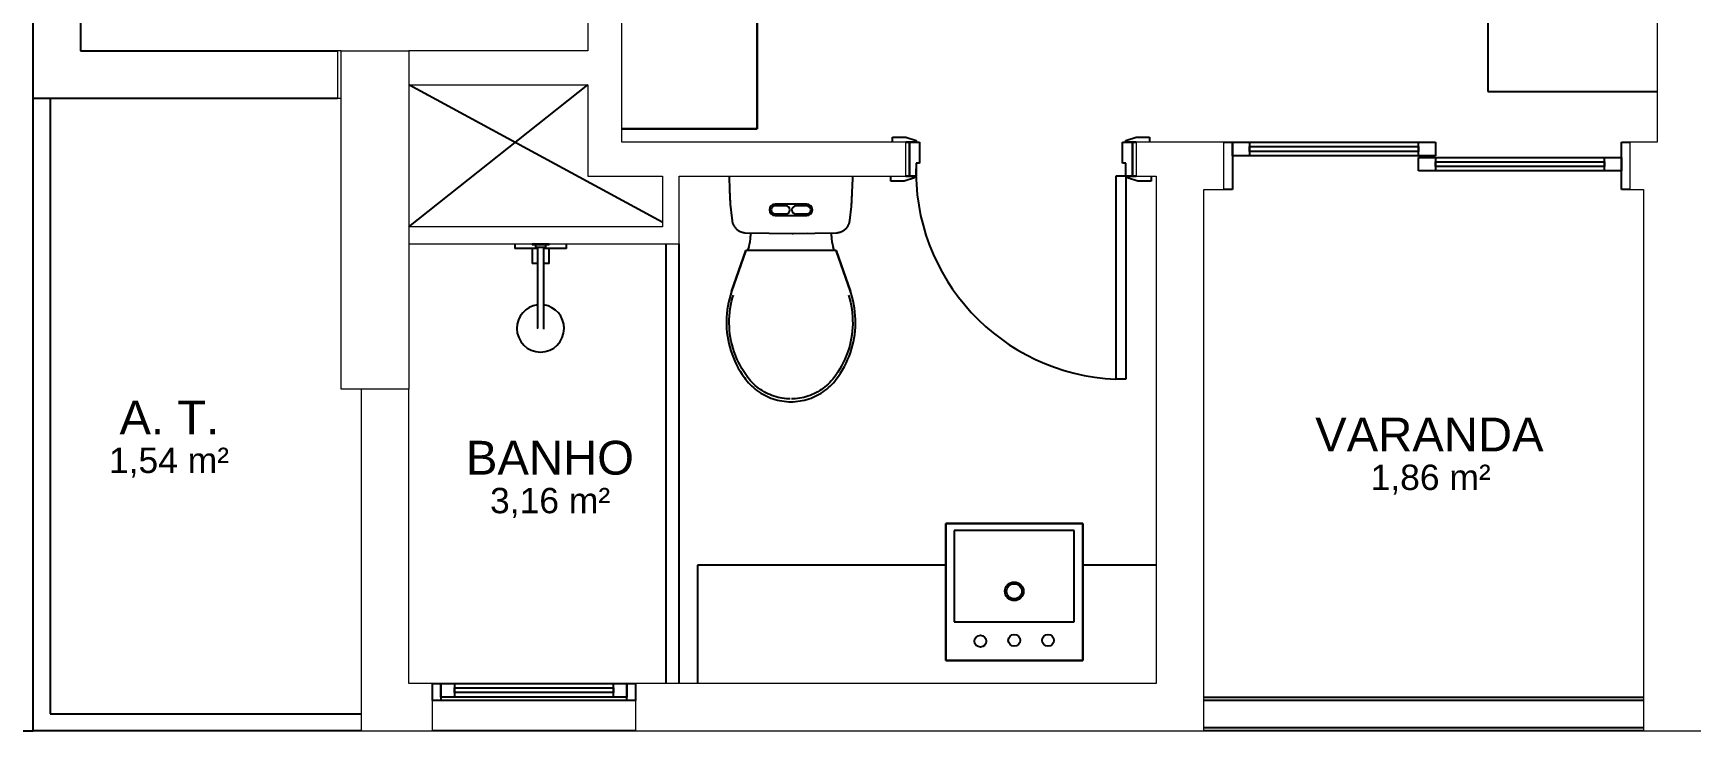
# Model space of a CAD drawing. Header units: centimetres. Extents: x -10.6 to 24.4, y 0 to 16.9.
# Drawn here: x 13.92 to 18.82, y 0 to 2.062 of the extents above; entities that cross this region are included whole.
import ezdxf

# ---------------------------------------------------------------- set-up
doc = ezdxf.new("R2010")
doc.units = ezdxf.units.CM
doc.styles.add('Arial', font='arial.ttf', dxfattribs={"height": 7.5})
doc.styles.add('Arial_1', font='arial.ttf', dxfattribs={"height": 10})

msp = doc.modelspace()

# ---------------------------------------------------------------- linework, layer by layer
at = {"lineweight": 20}
for p, q in [((15.56, 5.62), (15.56, 2.01)), ((15.66, 1.74), (15.66, 4.12)), ((18.72, 3.91), (18.72, 1.74)), ((14.83, 2.01), (14.82, 2.01)), ((14.82, 2.01), (14.82, 1.87)), ((14.83, 2.01), (15.03, 2.01)), ((14.83, 1.01), (14.83, 2.01)), ((15.56, 2.01), (15.03, 2.01)), ((15.03, 2.01), (15.03, 1.01)), ((14.82, 1.87), (14.83, 1.87)), ((15.03, 1.91), (15.56, 1.91)), ((15.56, 1.91), (15.56, 1.64)), ((16.5, 1.74), (15.66, 1.74)), ((16.5, 1.64), (16.5, 1.74)), ((17.44, 1.74), (17.18, 1.74)), ((17.18, 1.74), (17.18, 1.64)), ((17.44, 1.6), (17.44, 1.74)), ((18.72, 1.74), (18.64, 1.74)), ((18.64, 1.74), (18.64, 1.6)), ((15.56, 1.64), (15.78, 1.64)), ((15.78, 1.64), (15.78, 1.49)), ((15.83, 1.64), (16.5, 1.64)), ((15.83, 1.44), (15.83, 1.64)), ((17.18, 1.64), (17.24, 1.64)), ((17.24, 1.64), (17.24, 0.14)), ((17.38, 0), (17.38, 1.6)), ((17.38, 1.6), (17.44, 1.6)), ((18.64, 1.6), (18.68, 1.6)), ((18.68, 1.6), (18.68, 0)), ((15.78, 1.49), (15.03, 1.49)), ((15.03, 1.44), (15.3946, 1.44)), ((15.4454, 1.44), (15.83, 1.44)), ((15.03, 1.01), (14.83, 1.01)), ((14.89, 1.01), (14.89, 0)), ((15.03, 0.14), (15.03, 1.01)), ((15.1, 0.14), (15.03, 0.14)), ((17.24, 0.14), (15.7, 0.14)), ((15.1, 0), (15.1, 0.09)), ((15.7, 0.09), (15.7, 0)), ((14.89, 0), (15.1, 0)), ((15.7, 0), (17.38, 0)), ((18.68, 0), (19.32, 0))]:
    msp.add_line(p, q, dxfattribs=at)
for p, q in [((18.22, 3.7853), (18.22, 1.8901)), ((13.92, 0), (13.92, 2.71)), ((14.06, 2.71), (14.06, 2.01)), ((16.06, 2.18), (16.06, 1.78)), ((16.06, 2.18), (16.06, 1.78)), ((16.06, 1.78), (16.06, 2.18)), ((14.06, 2.01), (14.82, 2.01)), ((13.92, 1.87), (14.82, 1.87)), ((13.97, 1.87), (13.97, 0.05)), ((15.7798, 1.5036), (15.03, 1.91)), ((15.03, 1.49), (15.56, 1.91)), ((18.22, 1.8901), (18.72, 1.8901)), ((16.06, 1.78), (15.66, 1.78)), ((16.06, 1.78), (15.66, 1.78)), ((15.66, 1.78), (16.06, 1.78)), ((16.46, 1.755), (16.5, 1.755)), ((16.46, 1.74), (16.46, 1.755)), ((16.5, 1.755), (16.53, 1.745)), ((16.53, 1.74), (16.5, 1.74)), ((16.5, 1.74), (16.51, 1.74)), ((16.51, 1.74), (16.54, 1.74)), ((16.51, 1.64), (16.51, 1.74)), ((16.51, 1.74), (16.51, 1.64)), ((16.53, 1.745), (16.53, 1.74)), ((16.54, 1.74), (16.54, 1.678)), ((17.14, 1.74), (17.17, 1.74)), ((17.14, 1.678), (17.14, 1.74)), ((17.15, 1.745), (17.18, 1.755)), ((17.15, 1.74), (17.15, 1.745)), ((17.18, 1.74), (17.15, 1.74)), ((17.17, 1.74), (17.17, 1.64)), ((17.17, 1.74), (17.18, 1.74)), ((17.17, 1.64), (17.17, 1.74)), ((17.18, 1.755), (17.22, 1.755)), ((17.22, 1.755), (17.22, 1.74)), ((17.44, 1.74), (17.465, 1.74)), ((17.465, 1.74), (17.515, 1.74)), ((17.465, 1.7), (17.465, 1.74)), ((17.465, 1.74), (17.465, 1.6)), ((17.515, 1.74), (17.515, 1.7)), ((17.515, 1.74), (18.015, 1.74)), ((17.515, 1.727), (18.015, 1.727)), ((17.515, 1.713), (17.515, 1.727)), ((18.015, 1.74), (18.065, 1.74)), ((18.015, 1.7), (18.015, 1.74)), ((18.015, 1.727), (18.015, 1.713)), ((18.065, 1.74), (18.065, 1.7)), ((18.615, 1.74), (18.64, 1.74)), ((18.615, 1.6), (18.615, 1.74)), ((16.53, 1.678), (16.53, 1.64)), ((16.54, 1.678), (16.53, 1.678)), ((17.15, 1.678), (17.14, 1.678)), ((17.15, 1.64), (17.15, 1.678)), ((17.515, 1.7), (17.465, 1.7)), ((18.015, 1.713), (17.515, 1.713)), ((18.015, 1.7), (17.515, 1.7)), ((18.065, 1.7), (18.015, 1.7)), ((18.015, 1.695), (18.065, 1.695)), ((18.015, 1.655), (18.015, 1.695)), ((18.065, 1.695), (18.065, 1.655)), ((18.065, 1.695), (18.565, 1.695)), ((18.065, 1.682), (18.565, 1.682)), ((18.065, 1.668), (18.065, 1.682)), ((18.565, 1.668), (18.065, 1.668)), ((18.565, 1.695), (18.615, 1.695)), ((18.565, 1.655), (18.565, 1.695)), ((18.565, 1.682), (18.565, 1.668)), ((18.615, 1.695), (18.615, 1.655)), ((16.455, 1.625), (16.455, 1.64)), ((16.495, 1.625), (16.455, 1.625)), ((16.525, 1.635), (16.495, 1.625)), ((16.5, 1.64), (16.525, 1.64)), ((16.51, 1.64), (16.5, 1.64)), ((16.53, 1.64), (16.51, 1.64)), ((16.525, 1.64), (16.525, 1.635)), ((17.15, 1.64), (17.12, 1.64)), ((17.12, 1.64), (17.12, 1.04)), ((17.15, 1.64), (17.15, 1.04)), ((17.17, 1.64), (17.15, 1.64)), ((17.155, 1.635), (17.155, 1.64)), ((17.155, 1.64), (17.18, 1.64)), ((17.185, 1.625), (17.155, 1.635)), ((17.18, 1.64), (17.17, 1.64)), ((17.225, 1.625), (17.185, 1.625)), ((17.225, 1.64), (17.225, 1.625)), ((18.065, 1.655), (18.015, 1.655)), ((18.565, 1.655), (18.065, 1.655)), ((18.615, 1.655), (18.565, 1.655)), ((17.465, 1.6), (17.44, 1.6)), ((18.64, 1.6), (18.615, 1.6)), ((16.2065, 1.557), (16.1135, 1.557)), ((16.145, 1.552), (16.1135, 1.552)), ((16.1135, 1.528), (16.145, 1.528)), ((16.1135, 1.523), (16.2065, 1.523)), ((16.2065, 1.552), (16.175, 1.552)), ((16.175, 1.528), (16.2065, 1.528)), ((16.0405, 1.4722), (16.0405, 1.4628)), ((16.2795, 1.4628), (16.2795, 1.4722)), ((15.3438, 1.44), (15.3438, 1.4257)), ((15.4105, 1.4257), (15.3438, 1.4257)), ((15.3946, 1.44), (15.3946, 1.4368)), ((15.3946, 1.44), (15.4454, 1.44)), ((15.4454, 1.4368), (15.3946, 1.4368)), ((15.3946, 1.4257), (15.3946, 1.3814)), ((15.4048, 1.4368), (15.4048, 1.4289)), ((15.4352, 1.4289), (15.4048, 1.4289)), ((15.4106, 1.4289), (15.4106, 1.2304)), ((15.4294, 1.2304), (15.4294, 1.4289)), ((15.4962, 1.4257), (15.4295, 1.4257)), ((15.4352, 1.4289), (15.4352, 1.4368)), ((15.4454, 1.4368), (15.4454, 1.44)), ((15.4454, 1.3814), (15.4454, 1.4257)), ((15.4962, 1.4257), (15.4962, 1.44)), ((15.79, 1.44), (15.79, 0.14)), ((15.83, 0.14), (15.83, 1.44)), ((16.035, 1.4302), (16.0318, 1.421)), ((16.2882, 1.421), (16.285, 1.4302)), ((15.4106, 1.3814), (15.3946, 1.3814)), ((15.4454, 1.3814), (15.4294, 1.3814)), ((16.0262, 1.42), (15.9844, 1.2986)), ((15.9844, 1.2986), (16.0262, 1.42)), ((16.0318, 1.421), (16.0315, 1.42)), ((16.0318, 1.421), (16.2882, 1.421)), ((16.2779, 1.42), (16.0421, 1.42)), ((16.2885, 1.42), (16.2882, 1.421)), ((16.3356, 1.2986), (16.2938, 1.42)), ((16.2938, 1.42), (16.3356, 1.2986)), ((17.15, 1.04), (17.12, 1.04)), ((16.6175, 0.6125), (17.0225, 0.6125)), ((16.6175, 0.2075), (16.6175, 0.6125)), ((16.6175, 0.6125), (16.6175, 0.2075)), ((17.0225, 0.6125), (16.6175, 0.6125)), ((16.6425, 0.5925), (16.6425, 0.3225)), ((16.9975, 0.5925), (16.6425, 0.5925)), ((16.9975, 0.3225), (16.9975, 0.5925)), ((17.0225, 0.6125), (17.0225, 0.2075)), ((17.0225, 0.2075), (17.0225, 0.6125)), ((16.6175, 0.49), (15.8834, 0.49)), ((15.8834, 0.49), (15.8834, 0.14)), ((17.24, 0.49), (17.0225, 0.49)), ((16.6425, 0.3225), (16.9975, 0.3225)), ((17.0225, 0.2075), (16.6175, 0.2075)), ((16.6175, 0.2075), (17.0225, 0.2075)), ((15.1, 0.14), (15.125, 0.14)), ((15.1, 0.09), (15.1, 0.14)), ((15.125, 0.14), (15.165, 0.14)), ((15.125, 0.1), (15.125, 0.14)), ((15.125, 0.14), (15.125, 0.09)), ((15.165, 0.1), (15.125, 0.1)), ((15.165, 0.14), (15.165, 0.1)), ((15.165, 0.14), (15.635, 0.14)), ((15.165, 0.127), (15.635, 0.127)), ((15.165, 0.113), (15.165, 0.127)), ((15.635, 0.113), (15.165, 0.113)), ((15.635, 0.1), (15.165, 0.1)), ((15.635, 0.14), (15.675, 0.14)), ((15.635, 0.1), (15.635, 0.14)), ((15.635, 0.127), (15.635, 0.113)), ((15.675, 0.1), (15.635, 0.1)), ((15.675, 0.14), (15.675, 0.1)), ((15.675, 0.14), (15.7, 0.14)), ((15.675, 0.09), (15.675, 0.14)), ((15.7, 0.14), (15.7, 0.09)), ((17.38, 0.1), (18.68, 0.1)), ((13.97, 0.05), (14.89, 0.05)), ((15.125, 0.09), (15.1, 0.09)), ((15.675, 0.09), (15.125, 0.09)), ((15.7, 0.09), (15.675, 0.09)), ((18.68, 0.09), (17.38, 0.09)), ((17.38, 0.01), (18.68, 0.01)), ((10.36, 0), (13.92, 0)), ((14.89, 0), (13.92, 0)), ((15.7, 0), (15.1, 0)), ((18.68, 0), (17.38, 0))]:
    msp.add_line(p, q)
at = {"flags": 128}
for points in [[(15.9775, 1.64), (15.9783, 1.5984), (15.9808, 1.5569), (15.985, 1.5155), (15.9859, 1.5084)], [(15.9775, 1.64), (15.9783, 1.5984), (15.9794, 1.5812)], [(16.3341, 1.5084), (16.3386, 1.5497), (16.3414, 1.5912), (16.3425, 1.6328), (16.3425, 1.64)], [(16.3406, 1.5798), (16.3414, 1.5912), (16.3425, 1.6328), (16.3425, 1.64)], [(15.9801, 1.5683), (15.9808, 1.5569), (15.985, 1.5155), (15.9859, 1.5084)], [(16.3341, 1.5084), (16.3386, 1.5497), (16.3397, 1.5669)], [(15.9859, 1.5084), (15.9861, 1.5067), (15.9864, 1.5051), (15.9868, 1.5035), (15.9872, 1.5019), (15.9877, 1.5004), (15.9883, 1.4988), (15.9889, 1.4973), (15.9896, 1.4958), (15.9903, 1.4944), (15.9911, 1.4929), (15.9919, 1.4915), (15.9929, 1.4902), (15.9938, 1.4888), (15.9948, 1.4875), (15.9959, 1.4863), (15.997, 1.4851), (15.9982, 1.4839), (15.9994, 1.4828), (16.0006, 1.4818), (16.0019, 1.4808), (16.0033, 1.4798), (16.0046, 1.4789), (16.006, 1.478), (16.0075, 1.4773), (16.0089, 1.4765), (16.0104, 1.4758), (16.0119, 1.4752), (16.0135, 1.4747), (16.0151, 1.4742), (16.0166, 1.4738), (16.0182, 1.4734), (16.0198, 1.4731), (16.0215, 1.4729), (16.0231, 1.4727), (16.0247, 1.4726), (16.025, 1.4726)], [(15.9859, 1.5084), (15.9861, 1.5067), (15.9864, 1.5051), (15.9868, 1.5035), (15.9872, 1.5019), (15.9877, 1.5004), (15.9883, 1.4988), (15.9889, 1.4973), (15.9896, 1.4958), (15.9903, 1.4944), (15.9911, 1.4929), (15.9919, 1.4915), (15.9929, 1.4902), (15.9938, 1.4888), (15.9948, 1.4875), (15.9959, 1.4863), (15.997, 1.4851), (15.9982, 1.4839), (15.9994, 1.4828), (16.0006, 1.4818), (16.0019, 1.4808), (16.0033, 1.4798), (16.0046, 1.4789), (16.006, 1.478), (16.0075, 1.4773), (16.0089, 1.4765), (16.0104, 1.4758), (16.0119, 1.4752), (16.0135, 1.4747), (16.0151, 1.4742), (16.0166, 1.4738), (16.0182, 1.4734), (16.0198, 1.4731), (16.0215, 1.4729), (16.0231, 1.4727), (16.0247, 1.4726)], [(16.025, 1.4726), (16.1665, 1.47), (16.295, 1.4726)], [(16.1635, 1.4701), (16.1665, 1.47), (16.2089, 1.4709)], [(16.295, 1.4726), (16.2967, 1.4727), (16.2983, 1.4728), (16.2999, 1.4731), (16.3015, 1.4733), (16.3031, 1.4737), (16.3047, 1.4741), (16.3063, 1.4746), (16.3078, 1.4751), (16.3094, 1.4758), (16.3109, 1.4764), (16.3123, 1.4771), (16.3138, 1.4779), (16.3152, 1.4788), (16.3166, 1.4797), (16.3179, 1.4806), (16.3192, 1.4816), (16.3204, 1.4827), (16.3217, 1.4838), (16.3228, 1.4849), (16.3239, 1.4861), (16.325, 1.4874), (16.326, 1.4886), (16.327, 1.49), (16.3279, 1.4913), (16.3288, 1.4927), (16.3296, 1.4942), (16.3303, 1.4956), (16.331, 1.4971), (16.3317, 1.4986), (16.3322, 1.5002), (16.3327, 1.5017), (16.3332, 1.5033), (16.3335, 1.5049), (16.3339, 1.5065), (16.3341, 1.5081), (16.3341, 1.5084)], [(16.295, 1.4726), (16.2967, 1.4727), (16.2983, 1.4728), (16.2999, 1.4731), (16.3015, 1.4733), (16.3031, 1.4737), (16.3047, 1.4741), (16.3063, 1.4746), (16.3078, 1.4751), (16.3094, 1.4758), (16.3109, 1.4764), (16.3123, 1.4771), (16.3138, 1.4779), (16.3152, 1.4788), (16.3166, 1.4797), (16.3179, 1.4806), (16.3192, 1.4816), (16.3204, 1.4827), (16.3217, 1.4838), (16.3228, 1.4849), (16.3239, 1.4861), (16.325, 1.4874), (16.326, 1.4886), (16.327, 1.49), (16.3279, 1.4913), (16.3288, 1.4927), (16.3296, 1.4942), (16.3303, 1.4956), (16.331, 1.4971), (16.3317, 1.4986), (16.3322, 1.5002), (16.3327, 1.5017), (16.3332, 1.5033), (16.3335, 1.5049), (16.3339, 1.5065), (16.3341, 1.5081)], [(16.0421, 1.42), (16.0386, 1.42), (16.0352, 1.42), (16.0322, 1.42), (16.0297, 1.42), (16.0278, 1.42), (16.0266, 1.42), (16.0262, 1.42)], [(16.2938, 1.42), (16.2934, 1.42), (16.2922, 1.42), (16.2903, 1.42), (16.2878, 1.42), (16.2848, 1.42), (16.2814, 1.42), (16.2779, 1.42)], [(15.9844, 1.2986), (15.981, 1.2881), (15.978, 1.2773), (15.9754, 1.2665), (15.9733, 1.2556), (15.9716, 1.2446), (15.9704, 1.2335), (15.9696, 1.2224), (15.9692, 1.2113), (15.9693, 1.2001), (15.9698, 1.189), (15.9708, 1.1779), (15.9722, 1.1669), (15.9741, 1.1559), (15.9764, 1.145), (15.9791, 1.1342), (15.9823, 1.1236), (15.9859, 1.113), (15.9899, 1.1027), (15.9943, 1.0924), (15.9991, 1.0824), (16.0044, 1.0726), (16.01, 1.063), (16.016, 1.0536), (16.0223, 1.0444), (16.0261, 1.0393)], [(16.0327, 1.0443), (16.0264, 1.0531), (16.0203, 1.062), (16.0147, 1.0712), (16.0094, 1.0806), (16.0045, 1.0903), (16, 1.1001), (15.9959, 1.1101), (15.9922, 1.1202), (15.9889, 1.1305), (15.986, 1.1409), (15.9835, 1.1514), (15.9814, 1.162), (15.9798, 1.1727), (15.9786, 1.1834), (15.9779, 1.1942), (15.9775, 1.205), (15.9776, 1.2158), (15.9781, 1.2266), (15.9791, 1.2373), (15.9805, 1.248), (15.9823, 1.2587), (15.9845, 1.2692), (15.9872, 1.2797), (15.9898, 1.2884)], [(16.3302, 1.2884), (16.3332, 1.2781), (16.3358, 1.2676), (16.338, 1.257), (16.3398, 1.2464), (16.3411, 1.2356), (16.342, 1.2249), (16.3424, 1.2141), (16.3425, 1.2033), (16.3421, 1.1925), (16.3412, 1.1817), (16.34, 1.171), (16.3383, 1.1603), (16.3362, 1.1498), (16.3336, 1.1393), (16.3307, 1.1289), (16.3273, 1.1186), (16.3235, 1.1085), (16.3193, 1.0985), (16.3148, 1.0888), (16.3098, 1.0792), (16.3045, 1.0698), (16.2987, 1.0606), (16.2927, 1.0517), (16.2873, 1.0443)], [(16.2939, 1.0393), (16.3004, 1.0483), (16.3066, 1.0575), (16.3125, 1.067), (16.3179, 1.0767), (16.323, 1.0866), (16.3276, 1.0968), (16.3319, 1.1071), (16.3357, 1.1175), (16.3391, 1.1281), (16.3421, 1.1388), (16.3446, 1.1497), (16.3467, 1.1606), (16.3484, 1.1716), (16.3496, 1.1827), (16.3504, 1.1938), (16.3508, 1.2049), (16.3507, 1.216), (16.3501, 1.2271), (16.3491, 1.2382), (16.3477, 1.2493), (16.3458, 1.2602), (16.3435, 1.2711), (16.3408, 1.2819), (16.3376, 1.2926), (16.3356, 1.2986)], [(15.4106, 1.2304), (15.4106, 1.2288), (15.4106, 1.2272), (15.4106, 1.2256), (15.4106, 1.224), (15.4106, 1.2224), (15.4106, 1.2208), (15.4106, 1.2192), (15.4106, 1.2177), (15.4106, 1.2162), (15.4106, 1.2147), (15.4106, 1.2132), (15.4106, 1.2118), (15.4106, 1.2103), (15.4106, 1.2089), (15.4106, 1.2076), (15.4106, 1.2063), (15.4106, 1.205), (15.4106, 1.2038), (15.4106, 1.2026), (15.4106, 1.2014), (15.4106, 1.2003), (15.4106, 1.1993), (15.4106, 1.1983), (15.4106, 1.1973), (15.4106, 1.1964), (15.4106, 1.1956), (15.4106, 1.1948), (15.4106, 1.194), (15.4106, 1.1934), (15.4106, 1.1927), (15.4106, 1.1922), (15.4106, 1.1917), (15.4106, 1.1913), (15.4106, 1.1909), (15.4106, 1.1906), (15.4106, 1.1903), (15.4106, 1.1902), (15.4106, 1.1901), (15.4106, 1.19), (15.4106, 1.19)], [(15.4294, 1.19), (15.4294, 1.19), (15.4294, 1.1901), (15.4294, 1.1903), (15.4294, 1.1905), (15.4294, 1.1908), (15.4294, 1.1912), (15.4294, 1.1916), (15.4294, 1.1921), (15.4294, 1.1926), (15.4294, 1.1932), (15.4294, 1.1938), (15.4294, 1.1946), (15.4294, 1.1953), (15.4294, 1.1962), (15.4294, 1.1971), (15.4294, 1.198), (15.4294, 1.199), (15.4294, 1.2), (15.4294, 1.2011), (15.4294, 1.2023), (15.4294, 1.2034), (15.4294, 1.2047), (15.4294, 1.2059), (15.4294, 1.2072), (15.4294, 1.2086), (15.4294, 1.21), (15.4294, 1.2114), (15.4294, 1.2128), (15.4294, 1.2143), (15.4294, 1.2158), (15.4294, 1.2173), (15.4294, 1.2188), (15.4294, 1.2204), (15.4294, 1.222), (15.4294, 1.2235), (15.4294, 1.2251), (15.4294, 1.2267), (15.4294, 1.2284), (15.4294, 1.23), (15.4294, 1.2304)], [(16.0261, 1.0393), (16.0303, 1.034), (16.0347, 1.0289), (16.0393, 1.024), (16.0441, 1.0193), (16.0491, 1.0147), (16.0542, 1.0104), (16.0595, 1.0063), (16.065, 1.0024), (16.0706, 0.9987), (16.0764, 0.9952), (16.0823, 0.992), (16.0884, 0.989), (16.0945, 0.9863), (16.1008, 0.9838), (16.1071, 0.9815), (16.1135, 0.9795), (16.12, 0.9778), (16.1266, 0.9763), (16.1332, 0.9751), (16.1399, 0.9742), (16.1466, 0.9735), (16.1533, 0.9731), (16.16, 0.973), (16.1668, 0.9731), (16.1735, 0.9735), (16.1802, 0.9742), (16.1869, 0.9752), (16.1935, 0.9764), (16.2, 0.9778), (16.2065, 0.9796), (16.213, 0.9816), (16.2193, 0.9838), (16.2256, 0.9863), (16.2317, 0.989), (16.2378, 0.992), (16.2437, 0.9953), (16.2494, 0.9987), (16.2551, 1.0024), (16.2605, 1.0063), (16.2659, 1.0105), (16.271, 1.0148), (16.276, 1.0193), (16.2808, 1.0241), (16.2853, 1.029), (16.2897, 1.0341), (16.2939, 1.0393)], [(16.1579, 0.9813), (16.1536, 0.9814), (16.1472, 0.9818), (16.1408, 0.9824), (16.1345, 0.9833), (16.1282, 0.9845), (16.122, 0.9859), (16.1158, 0.9875), (16.1097, 0.9894), (16.1036, 0.9916), (16.0977, 0.9939), (16.0918, 0.9965), (16.0861, 0.9994), (16.0805, 1.0024), (16.075, 1.0057), (16.0697, 1.0092), (16.0644, 1.013), (16.0594, 1.0169), (16.0545, 1.021), (16.0498, 1.0253), (16.0452, 1.0298), (16.0409, 1.0345), (16.0367, 1.0394), (16.0327, 1.0443)], [(16.2873, 1.0443), (16.2833, 1.0393), (16.2791, 1.0345), (16.2747, 1.0298), (16.2702, 1.0253), (16.2655, 1.021), (16.2606, 1.0169), (16.2555, 1.0129), (16.2503, 1.0092), (16.245, 1.0057), (16.2395, 1.0024), (16.2339, 0.9994), (16.2281, 0.9965), (16.2223, 0.9939), (16.2163, 0.9915), (16.2103, 0.9894), (16.2042, 0.9875), (16.198, 0.9859), (16.1917, 0.9845), (16.1855, 0.9833), (16.1791, 0.9824), (16.1727, 0.9818), (16.1664, 0.9814), (16.162, 0.9813)]]:
    msp.add_lwpolyline(points, dxfattribs=at)
for centre, radius in [((16.82, 0.4125), 0.0275), ((16.82, 0.4125), 0.0225), ((16.72, 0.265), 0.0175), ((16.82, 0.2675), 0.0175), ((16.92, 0.2675), 0.0175)]:
    msp.add_circle(centre, radius)
for centre, radius, start, end in [((17.1446, 1.6546), 0.6151, 177.8168, 267.7063), ((16.1135, 1.54), 0.017, 90, 270), ((16.1135, 1.54), 0.012, 90, 270), ((16.145, 1.54), 0.012, 270, 90), ((16.175, 1.54), 0.012, 90, 270), ((16.2065, 1.54), 0.017, 270, 90), ((16.2065, 1.54), 0.012, 270, 90), ((16.0265, 1.5135), 0.041, 225.2401, 227.543), ((16.2935, 1.5135), 0.041, 310.0668, 312.457), ((15.9405, 1.4628), 0.1, 340.9814, 0), ((16.3795, 1.4628), 0.1, 180, 199.0186), ((15.4196, 1.1897), 0.0699, 97.4736, 180), ((15.4196, 1.1897), 0.0699, 360, 81.8783), ((15.4196, 1.1897), 0.0699, 180, 360), ((15.42, 1.19), 0.0094, 345, 360), ((15.42, 1.19), 0.0094, 0, 5.3627)]:
    msp.add_arc(centre, radius, start, end)

# ---------------------------------------------------------------- texts
at = {"attachment_point": 1}
for s, insert, char_height, width, style in [('A. T.', (14.1752, 0.9763), 0.1, 0.364768, 'Arial_1'), ('VARANDA', (17.7095, 0.9261), 0.1, 0.837763, 'Arial_1'), ('1,54 m²', (14.1439, 0.8372), 0.075, 0.440928, 'Arial'), ('BANHO', (15.1992, 0.8574), 0.1, 0.613291, 'Arial_1'), ('1,86 m²', (17.8733, 0.787), 0.075, 0.440928, 'Arial'), ('3,16 m²', (15.2705, 0.7183), 0.075, 0.440928, 'Arial')]:
    msp.add_mtext(s, dxfattribs=dict(at, insert=insert, char_height=char_height, width=width, style=style))

doc.saveas('drawing.dxf')
